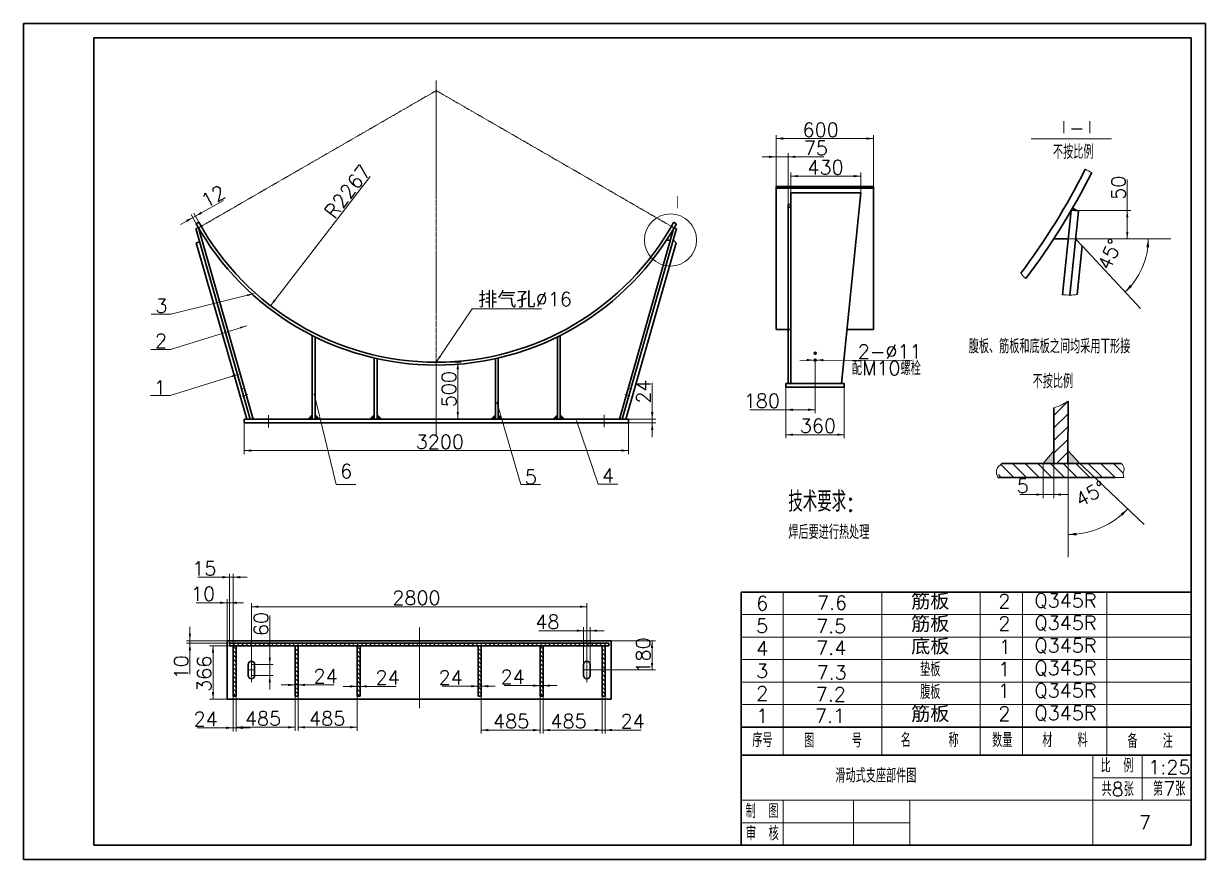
# Model space of a CAD drawing. Header units: millimetres. Extents: x -2 to 418, y -1 to 296.
import ezdxf

# ---------------------------------------------------------------- set-up
doc = ezdxf.new("R2010")
doc.units = ezdxf.units.MM
doc.header["$PDSIZE"] = -5
doc.linetypes.add('CENTER2', pattern=[1.125, 0.75, -0.125, 0.125, -0.125])
for name, color, linetype, lineweight in [('尺寸线', 3, 'Continuous', 15), ('文字层', 7, 'Continuous', 15), ('粗实线', 7, 'Continuous', 30), ('细实线', 7, 'Continuous', 15), ('细点划线', 1, 'CENTER2', 18)]:
    doc.layers.add(name, color=color, linetype=linetype, lineweight=lineweight)
doc.styles.get("Standard").update_dxf_attribs({"font": 'txt.shx', "bigfont": 'gbcbig.shx'})
doc.dimstyles.new('ISO-25$0', dxfattribs={"dimtxt": 5, "dimasz": 2.5, "dimexe": 1.25, "dimexo": 0, "dimtad": 1, "dimdec": 0, "dimdsep": 46, "dimtxsty": 'Standard', "dimcen": 2.5, "dimdle": 5, "dimadec": 0, "dimazin": 0, "dimtfac": 1, "dimtdec": 0, "dimtmove": 0, "dimatfit": 2, "dimfxl": 0, "dimtolj": 1, "dimarcsym": 0})
doc.dimstyles.new('ISO-25$2', dxfattribs={"dimtxt": 5, "dimasz": 3, "dimexe": 8, "dimexo": 0, "dimgap": 10, "dimtad": 1, "dimdec": 0, "dimtxsty": 'Standard', "dimcen": 2.5, "dimdle": 6, "dimclrd": 256, "dimclre": 256, "dimclrt": 256, "dimadec": 0, "dimazin": 0, "dimtfac": 1, "dimtdec": 0, "dimtmove": 0, "dimatfit": 3, "dimfxl": 0, "dimtolj": 1, "dimarcsym": 0})
doc.dimstyles.new('ISO-25$3', dxfattribs={"dimtxt": 5, "dimasz": 2.5, "dimexe": 1.25, "dimexo": 0, "dimtad": 1, "dimdec": 0, "dimdsep": 46, "dimtxsty": 'Standard', "dimcen": 2.5, "dimdle": 5, "dimadec": 0, "dimazin": 0, "dimtfac": 1, "dimtdec": 0, "dimtmove": 0, "dimatfit": 2, "dimfxl": 0, "dimtolj": 1, "dimarcsym": 0})
doc.dimstyles.new('ISO-25$4', dxfattribs={"dimtxt": 5, "dimasz": 2.5, "dimexe": 0.5, "dimexo": 0, "dimtad": 1, "dimdec": 0, "dimdsep": 46, "dimtxsty": 'Standard', "dimcen": 2.5, "dimdle": 5, "dimadec": 0, "dimazin": 0, "dimtfac": 1, "dimtdec": 0, "dimtmove": 0, "dimatfit": 2, "dimfxl": 0, "dimtolj": 1, "dimarcsym": 0})

# ---------------------------------------------------------------- blocks, each defined once
blk = doc.blocks.new('*X2')
at = {"layer": '尺寸线', "linetype": 'Continuous'}
for points in [[(397.39, 219.64), (396.72, 216.67), (397.71, 216.59)], [(389.18, 200.77), (390.89, 203.28), (391.63, 202.61)]]:
    blk.add_hatch(color=256, dxfattribs=at).paths.add_polyline_path(points, flags=0)
for p, q in [((369, 219.64), (405.39, 219.64)), ((373.95, 217.12), (394.63, 194.91))]:
    blk.add_line(p, q, dxfattribs=at)
for start, end in [(336.4814, 0), (312.9627, 336.4814)]:
    blk.add_arc((371.6, 219.64), 25.79, start, end, dxfattribs=at)
at = {"layer": '尺寸线', "insert": (383.71, 214.17), "char_height": 5, "width": 16.4286, "attachment_point": 5, "rotation": 65.7105}
blk.add_mtext('45%%D', dxfattribs=at)
blk = doc.blocks.new('*X3')
at = {"layer": '尺寸线', "linetype": 'Continuous'}
for points in [[(389.93, 229.75), (390.35, 227.25), (389.52, 227.25)], [(389.93, 219.64), (390.35, 222.14), (389.52, 222.14)]]:
    blk.add_hatch(color=0, dxfattribs=at).paths.add_polyline_path(points, flags=0)
at = {"layer": '尺寸线', "color": 0, "linetype": 'Continuous'}
for p, q in [((389.93, 240.69), (389.93, 219.64)), ((370.04, 229.75), (391.18, 229.75)), ((369, 219.64), (391.18, 219.64))]:
    blk.add_line(p, q, dxfattribs=at)
at = {"layer": '尺寸线', "color": 0, "insert": (386.81, 237.84), "char_height": 5, "width": 11.4286, "attachment_point": 5, "rotation": 90}
blk.add_mtext('50', dxfattribs=at)
blk = doc.blocks.new('*X4')
at = {"layer": '尺寸线', "linetype": 'Continuous'}
for points in [[(221.12, 155.6), (220.7, 158.1), (221.53, 158.1)], [(221.12, 154.22), (220.7, 151.72), (221.53, 151.72)]]:
    blk.add_hatch(color=0, dxfattribs=at).paths.add_polyline_path(points, flags=0)
at = {"layer": '尺寸线', "color": 0, "linetype": 'Continuous'}
for p, q in [((221.12, 149.22), (221.12, 168.43)), ((212.62, 155.6), (222.37, 155.6)), ((212.62, 154.22), (222.37, 154.22))]:
    blk.add_line(p, q, dxfattribs=at)
at = {"layer": '尺寸线', "color": 0, "insert": (217.99, 165.39), "char_height": 5, "width": 12.1429, "attachment_point": 5, "rotation": 90}
blk.add_mtext('24', dxfattribs=at)
blk = doc.blocks.new('*X5')
at = {"layer": '尺寸线', "linetype": 'Continuous'}
blk.add_hatch(color=0, dxfattribs=at).paths.add_polyline_path([(85.46, 195.87), (86.66, 198.11), (87.32, 197.6)], flags=0)
at = {"layer": '尺寸线', "color": 0, "linetype": 'Continuous'}
blk.add_line((85.46, 195.87), (120.83, 241.78), dxfattribs=at)
at = {"layer": '尺寸线', "color": 0, "linetype": 'Continuous', "insert": (112.85, 236.54), "char_height": 5, "width": 33.5714, "attachment_point": 5, "rotation": 52.3909}
blk.add_mtext('R2267', dxfattribs=at)
blk = doc.blocks.new('*X6')
at = {"layer": '细实线', "linetype": 'Continuous'}
blk.add_hatch(color=0, dxfattribs=at).paths.add_polyline_path([(144.36, 175.82), (145.49, 178.07), (146.01, 177.72)], flags=0)
at = {"layer": '细实线', "color": 0, "linetype": 'Continuous'}
for p, q in [((144.36, 175.82), (157.07, 194.8)), ((157.07, 194.8), (181.75, 194.8))]:
    blk.add_line(p, q, dxfattribs=at)
at = {"layer": '细实线', "color": 0}
blk.add_line((181.75, 194.8), (181.75, 194.8), dxfattribs=at)
blk = doc.blocks.new('*X7')
at = {"layer": '尺寸线', "linetype": 'Continuous'}
for points in [[(76.1, 144.42), (78.6, 144.83), (78.6, 144)], [(212.62, 144.42), (210.12, 144.83), (210.12, 144)]]:
    blk.add_hatch(color=0, dxfattribs=at).paths.add_polyline_path(points, flags=0)
at = {"layer": '尺寸线', "color": 0, "linetype": 'Continuous'}
for p, q in [((76.1, 154.22), (76.1, 143.17)), ((212.62, 154.22), (212.62, 143.17)), ((76.1, 144.42), (212.62, 144.42))]:
    blk.add_line(p, q, dxfattribs=at)
at = {"layer": '尺寸线', "color": 0, "insert": (145.63, 147.54), "char_height": 5, "width": 25.7143, "attachment_point": 5}
blk.add_mtext('3200', dxfattribs=at)
blk = doc.blocks.new('*X8')
at = {"layer": '尺寸线', "linetype": 'Continuous'}
for points in [[(57.83, 227.23), (55.85, 225.65), (55.44, 226.38)], [(58.74, 227.73), (61.13, 228.58), (60.72, 229.3)]]:
    blk.add_hatch(color=0, dxfattribs=at).paths.add_polyline_path(points, flags=0)
at = {"layer": '尺寸线', "color": 0, "linetype": 'Continuous'}
for p, q in [((68.76, 233.28), (53.46, 224.8)), ((59.04, 225.04), (57.22, 228.32)), ((59.95, 225.54), (58.13, 228.82))]:
    blk.add_line(p, q, dxfattribs=at)
at = {"layer": '尺寸线', "color": 0, "insert": (65.06, 234.8), "char_height": 5, "width": 10, "attachment_point": 5, "rotation": 29}
blk.add_mtext('12', dxfattribs=at)
blk = doc.blocks.new('*X9')
at = {"layer": '细实线', "linetype": 'Continuous'}
blk.add_hatch(color=0, dxfattribs=at).paths.add_polyline_path([(77.03, 188.78), (74.73, 187.73), (74.55, 188.33)], flags=0)
at = {"layer": '细实线', "color": 0, "linetype": 'Continuous'}
for p, q in [((77.03, 188.78), (49.91, 180.31)), ((49.91, 180.31), (42.91, 180.31))]:
    blk.add_line(p, q, dxfattribs=at)
at = {"layer": '细实线', "color": 0}
blk.add_line((42.91, 180.31), (42.91, 180.31), dxfattribs=at)
blk = doc.blocks.new('*X10')
at = {"layer": '细实线', "linetype": 'Continuous'}
blk.add_hatch(color=0, dxfattribs=at).paths.add_polyline_path([(79.61, 200.19), (77.26, 199.28), (77.11, 199.89)], flags=0)
at = {"layer": '细实线', "color": 0, "linetype": 'Continuous'}
for p, q in [((79.61, 200.19), (50.03, 192.85)), ((50.03, 192.85), (43.03, 192.85))]:
    blk.add_line(p, q, dxfattribs=at)
at = {"layer": '细实线', "color": 0}
blk.add_line((43.03, 192.85), (43.03, 192.85), dxfattribs=at)
blk = doc.blocks.new('*X11')
at = {"layer": '细实线', "linetype": 'Continuous'}
blk.add_hatch(color=0, dxfattribs=at).paths.add_polyline_path([(74.16, 171.56), (71.87, 170.51), (71.68, 171.11)], flags=0)
at = {"layer": '细实线', "color": 0, "linetype": 'Continuous'}
for p, q in [((74.16, 171.56), (49.78, 163.93)), ((49.78, 163.93), (42.78, 163.93))]:
    blk.add_line(p, q, dxfattribs=at)
at = {"layer": '细实线', "color": 0}
blk.add_line((42.78, 163.93), (42.78, 163.93), dxfattribs=at)
blk = doc.blocks.new('*X12')
at = {"layer": '尺寸线', "linetype": 'Continuous'}
for points in [[(151.99, 175.82), (152.41, 173.32), (151.58, 173.32)], [(151.99, 155.6), (152.41, 158.1), (151.58, 158.1)]]:
    blk.add_hatch(color=0, dxfattribs=at).paths.add_polyline_path(points, flags=0)
at = {"layer": '尺寸线', "color": 0, "linetype": 'Continuous'}
for p, q in [((144.36, 175.82), (153.24, 175.82)), ((151.99, 175.82), (151.99, 155.6)), ((144.36, 155.6), (153.24, 155.6))]:
    blk.add_line(p, q, dxfattribs=at)
at = {"layer": '尺寸线', "color": 0, "insert": (148.87, 166.24), "char_height": 5, "width": 18.5714, "attachment_point": 5, "rotation": 90}
blk.add_mtext('500', dxfattribs=at)
blk = doc.blocks.new('*X13')
at = {"layer": '细实线'}
for p, q in [((4603.29, 165.45), (4611.06, 133.24)), ((4611.06, 133.24), (4618.06, 133.24))]:
    blk.add_line(p, q, dxfattribs=at)
blk = doc.blocks.new('*X14')
at = {"layer": '细实线'}
for p, q in [((4668.21, 162.45), (4676.75, 133.24)), ((4676.75, 133.24), (4683.75, 133.24))]:
    blk.add_line(p, q, dxfattribs=at)
blk = doc.blocks.new('*X15')
at = {"layer": '细实线'}
for p, q in [((4696.45, 155.99), (4704.18, 133.29)), ((4704.18, 133.29), (4711.18, 133.29))]:
    blk.add_line(p, q, dxfattribs=at)
blk = doc.blocks.new('*X16')
at = {"layer": '尺寸线', "linetype": 'Continuous'}
for points in [[(360.09, 128.79), (357.59, 128.37), (357.59, 129.2)], [(363.9, 128.79), (366.4, 128.37), (366.4, 129.2)]]:
    blk.add_hatch(color=0, dxfattribs=at).paths.add_polyline_path(points, flags=0)
at = {"layer": '尺寸线', "color": 0, "linetype": 'Continuous'}
for p, q in [((360.09, 139.7), (360.09, 127.54)), ((363.9, 139.7), (363.9, 127.54)), ((368.9, 128.79), (351.72, 128.79))]:
    blk.add_line(p, q, dxfattribs=at)
at = {"layer": '尺寸线', "color": 0, "insert": (352.8, 131.91), "char_height": 5, "width": 10, "attachment_point": 5}
blk.add_mtext('5', dxfattribs=at)
blk = doc.blocks.new('*X17')
at = {"layer": '尺寸线', "linetype": 'Continuous'}
for points in [[(390.09, 123.67), (387.58, 121.97), (388.25, 121.23)], [(368.91, 114.56), (371.88, 115.21), (371.96, 114.22)]]:
    blk.add_hatch(color=256, dxfattribs=at).paths.add_polyline_path(points, flags=0)
for p, q in [((368.91, 138.85), (368.91, 106.56)), ((374.35, 138.58), (395.9, 118.17))]:
    blk.add_line(p, q, dxfattribs=at)
for start, end in [(293.2862, 316.5724), (270, 293.2862)]:
    blk.add_arc((368.91, 143.72), 29.16, start, end, dxfattribs=at)
at = {"layer": '尺寸线', "insert": (376.92, 129.11), "char_height": 5, "width": 16.4286, "attachment_point": 5, "rotation": 28.7245}
blk.add_mtext('45%%D', dxfattribs=at)
blk = doc.blocks.new('*X18')
at = {"layer": '尺寸线', "linetype": 'Continuous'}
for points in [[(85.19, 68.35), (85.61, 70.85), (84.77, 70.85)], [(85.19, 64.51), (85.61, 62.01), (84.77, 62.01)]]:
    blk.add_hatch(color=0, dxfattribs=at).paths.add_polyline_path(points, flags=0)
at = {"layer": '尺寸线', "color": 0, "linetype": 'Continuous'}
for p, q in [((85.19, 85.82), (85.19, 59.51)), ((78.65, 68.35), (86.44, 68.35)), ((78.65, 64.51), (86.44, 64.51))]:
    blk.add_line(p, q, dxfattribs=at)
at = {"layer": '尺寸线', "color": 0, "insert": (82.07, 82.78), "char_height": 5, "width": 12.1429, "attachment_point": 5, "rotation": 90}
blk.add_mtext('60', dxfattribs=at)
blk = doc.blocks.new('*X19')
at = {"layer": '尺寸线', "linetype": 'Continuous'}
for points in [[(196.73, 80.4), (194.23, 80.82), (194.23, 79.98)], [(199.03, 80.4), (201.53, 80.82), (201.53, 79.98)]]:
    blk.add_hatch(color=0, dxfattribs=at).paths.add_polyline_path(points, flags=0)
at = {"layer": '尺寸线', "color": 0, "linetype": 'Continuous'}
for p, q in [((180.82, 80.4), (204.03, 80.4)), ((196.73, 66.43), (196.73, 81.65)), ((199.03, 66.43), (199.03, 81.65))]:
    blk.add_line(p, q, dxfattribs=at)
at = {"layer": '尺寸线', "color": 0, "insert": (183.85, 83.53), "char_height": 5, "width": 12.1429, "attachment_point": 5}
blk.add_mtext('48', dxfattribs=at)
blk = doc.blocks.new('*X20')
at = {"layer": '尺寸线', "linetype": 'Continuous'}
for points in [[(182.33, 45.08), (184.83, 45.5), (184.83, 44.66)], [(203.32, 45.08), (200.82, 45.5), (200.82, 44.66)]]:
    blk.add_hatch(color=0, dxfattribs=at).paths.add_polyline_path(points, flags=0)
at = {"layer": '尺寸线', "color": 0, "linetype": 'Continuous'}
for p, q in [((182.33, 57.1), (182.33, 43.83)), ((203.32, 57.44), (203.32, 43.83)), ((182.33, 45.08), (203.32, 45.08))]:
    blk.add_line(p, q, dxfattribs=at)
at = {"layer": '尺寸线', "color": 0, "insert": (191.37, 48.2), "char_height": 5, "width": 18.5714, "attachment_point": 5}
blk.add_mtext('485', dxfattribs=at)
blk = doc.blocks.new('*X21')
at = {"layer": '尺寸线', "linetype": 'Continuous'}
for points in [[(65.01, 75.07), (65.42, 72.57), (64.59, 72.57)], [(65.01, 56.06), (65.42, 58.56), (64.59, 58.56)]]:
    blk.add_hatch(color=0, dxfattribs=at).paths.add_polyline_path(points, flags=0)
at = {"layer": '尺寸线', "color": 0, "linetype": 'Continuous'}
for p, q in [((70.87, 75.07), (63.76, 75.07)), ((65.01, 75.07), (65.01, 56.06)), ((70.01, 56.06), (63.76, 56.06))]:
    blk.add_line(p, q, dxfattribs=at)
at = {"layer": '尺寸线', "color": 0, "insert": (61.88, 65.1), "char_height": 5, "width": 18.5714, "attachment_point": 5, "rotation": 90}
blk.add_mtext('366', dxfattribs=at)
blk = doc.blocks.new('*X22')
at = {"layer": '尺寸线', "linetype": 'Continuous'}
for points in [[(160.3, 45.08), (162.8, 45.5), (162.8, 44.66)], [(181.29, 45.08), (178.79, 45.5), (178.79, 44.66)]]:
    blk.add_hatch(color=0, dxfattribs=at).paths.add_polyline_path(points, flags=0)
at = {"layer": '尺寸线', "color": 0, "linetype": 'Continuous'}
for p, q in [((160.3, 61.06), (160.3, 43.83)), ((181.29, 59.77), (181.29, 43.83)), ((160.3, 45.08), (181.29, 45.08))]:
    blk.add_line(p, q, dxfattribs=at)
at = {"layer": '尺寸线', "color": 0, "insert": (170.99, 48.2), "char_height": 5, "width": 18.5714, "attachment_point": 5}
blk.add_mtext('485', dxfattribs=at)
blk = doc.blocks.new('*X23')
at = {"layer": '尺寸线', "linetype": 'Continuous'}
for points in [[(72.17, 45.88), (69.67, 46.3), (69.67, 45.46)], [(73.2, 45.88), (75.7, 46.3), (75.7, 45.46)]]:
    blk.add_hatch(color=0, dxfattribs=at).paths.add_polyline_path(points, flags=0)
at = {"layer": '尺寸线', "color": 0, "linetype": 'Continuous'}
for p, q in [((72.17, 57.1), (72.17, 44.63)), ((73.2, 57.1), (73.2, 44.63)), ((59.34, 45.88), (78.2, 45.88))]:
    blk.add_line(p, q, dxfattribs=at)
at = {"layer": '尺寸线', "color": 0, "insert": (62.38, 49.01), "char_height": 5, "width": 12.1429, "attachment_point": 5}
blk.add_mtext('24', dxfattribs=at)
blk = doc.blocks.new('*X24')
at = {"layer": '尺寸线', "linetype": 'Continuous'}
for points in [[(73.2, 46.07), (75.7, 46.49), (75.7, 45.66)], [(94.2, 46.07), (91.7, 46.49), (91.7, 45.66)]]:
    blk.add_hatch(color=0, dxfattribs=at).paths.add_polyline_path(points, flags=0)
at = {"layer": '尺寸线', "color": 0, "linetype": 'Continuous'}
for p, q in [((73.2, 57.1), (73.2, 44.82)), ((94.2, 57.1), (94.2, 44.82)), ((73.2, 46.07), (94.2, 46.07))]:
    blk.add_line(p, q, dxfattribs=at)
at = {"layer": '尺寸线', "color": 0, "insert": (82.78, 49.2), "char_height": 5, "width": 18.5714, "attachment_point": 5}
blk.add_mtext('485', dxfattribs=at)
blk = doc.blocks.new('*X25')
at = {"layer": '尺寸线', "linetype": 'Continuous'}
for points in [[(94.2, 61.11), (91.7, 61.53), (91.7, 60.7)], [(95.24, 61.11), (97.74, 61.53), (97.74, 60.7)]]:
    blk.add_hatch(color=0, dxfattribs=at).paths.add_polyline_path(points, flags=0)
at = {"layer": '尺寸线', "color": 0, "linetype": 'Continuous'}
for p, q in [((89.2, 61.11), (108.06, 61.11)), ((94.2, 57.1), (94.2, 62.36)), ((95.24, 57.1), (95.24, 62.36))]:
    blk.add_line(p, q, dxfattribs=at)
at = {"layer": '尺寸线', "color": 0, "insert": (105.03, 64.24), "char_height": 5, "width": 12.1429, "attachment_point": 5}
blk.add_mtext('24', dxfattribs=at)
blk = doc.blocks.new('*X26')
at = {"layer": '尺寸线', "linetype": 'Continuous'}
for points in [[(95.24, 46.07), (97.74, 46.49), (97.74, 45.66)], [(116.23, 46.07), (113.73, 46.49), (113.73, 45.66)]]:
    blk.add_hatch(color=0, dxfattribs=at).paths.add_polyline_path(points, flags=0)
at = {"layer": '尺寸线', "color": 0, "linetype": 'Continuous'}
for p, q in [((95.24, 57.28), (95.24, 44.82)), ((116.23, 57.1), (116.23, 44.82)), ((95.24, 46.07), (116.23, 46.07))]:
    blk.add_line(p, q, dxfattribs=at)
at = {"layer": '尺寸线', "color": 0, "insert": (105.6, 49.2), "char_height": 5, "width": 18.5714, "attachment_point": 5}
blk.add_mtext('485', dxfattribs=at)
blk = doc.blocks.new('*X27')
at = {"layer": '尺寸线', "linetype": 'Continuous'}
for points in [[(159.26, 60.68), (156.76, 61.09), (156.76, 60.26)], [(160.3, 60.68), (162.8, 61.09), (162.8, 60.26)]]:
    blk.add_hatch(color=0, dxfattribs=at).paths.add_polyline_path(points, flags=0)
at = {"layer": '尺寸线', "color": 0, "linetype": 'Continuous'}
for p, q in [((146.43, 60.68), (165.3, 60.68)), ((159.26, 57.1), (159.26, 61.93)), ((160.3, 57.1), (160.3, 61.93))]:
    blk.add_line(p, q, dxfattribs=at)
at = {"layer": '尺寸线', "color": 0, "insert": (149.47, 63.8), "char_height": 5, "width": 12.1429, "attachment_point": 5}
blk.add_mtext('24', dxfattribs=at)
blk = doc.blocks.new('*X28')
at = {"layer": '尺寸线', "linetype": 'Continuous'}
for points in [[(181.29, 60.87), (178.79, 61.29), (178.79, 60.46)], [(182.33, 60.87), (184.83, 61.29), (184.83, 60.46)]]:
    blk.add_hatch(color=0, dxfattribs=at).paths.add_polyline_path(points, flags=0)
at = {"layer": '尺寸线', "color": 0, "linetype": 'Continuous'}
for p, q in [((168.46, 60.87), (187.33, 60.87)), ((181.29, 57.1), (181.29, 62.12)), ((182.33, 57.1), (182.33, 62.12))]:
    blk.add_line(p, q, dxfattribs=at)
at = {"layer": '尺寸线', "color": 0, "insert": (171.5, 64), "char_height": 5, "width": 12.1429, "attachment_point": 5}
blk.add_mtext('24', dxfattribs=at)
blk = doc.blocks.new('*X29')
at = {"layer": '尺寸线', "linetype": 'Continuous'}
for points in [[(203.32, 45.08), (200.82, 45.5), (200.82, 44.66)], [(204.36, 45.08), (206.86, 45.5), (206.86, 44.66)]]:
    blk.add_hatch(color=0, dxfattribs=at).paths.add_polyline_path(points, flags=0)
at = {"layer": '尺寸线', "color": 0, "linetype": 'Continuous'}
for p, q in [((203.32, 57.1), (203.32, 43.83)), ((204.36, 57.1), (204.36, 43.83)), ((198.32, 45.08), (217.19, 45.08))]:
    blk.add_line(p, q, dxfattribs=at)
at = {"layer": '尺寸线', "color": 0, "insert": (214.15, 48.2), "char_height": 5, "width": 12.1429, "attachment_point": 5}
blk.add_mtext('24', dxfattribs=at)
blk = doc.blocks.new('*X30')
at = {"layer": '尺寸线', "linetype": 'Continuous'}
for points in [[(221.04, 76.8), (221.46, 74.3), (220.62, 74.3)], [(221.04, 66.43), (221.46, 68.93), (220.62, 68.93)]]:
    blk.add_hatch(color=0, dxfattribs=at).paths.add_polyline_path(points, flags=0)
at = {"layer": '尺寸线', "color": 0, "linetype": 'Continuous'}
for p, q in [((206.52, 76.8), (222.29, 76.8)), ((221.04, 76.8), (221.04, 66.43)), ((197.88, 66.43), (222.29, 66.43))]:
    blk.add_line(p, q, dxfattribs=at)
at = {"layer": '尺寸线', "color": 0, "insert": (217.91, 71.62), "char_height": 5, "width": 17.1429, "attachment_point": 5, "rotation": 90}
blk.add_mtext('180', dxfattribs=at)
blk = doc.blocks.new('*X31')
at = {"layer": '尺寸线', "linetype": 'Continuous'}
for points in [[(116.23, 60.61), (113.73, 61.03), (113.73, 60.2)], [(117.27, 60.61), (119.77, 61.03), (119.77, 60.2)]]:
    blk.add_hatch(color=0, dxfattribs=at).paths.add_polyline_path(points, flags=0)
at = {"layer": '尺寸线', "color": 0, "linetype": 'Continuous'}
for p, q in [((111.23, 60.61), (130.1, 60.61)), ((116.23, 57.1), (116.23, 61.86)), ((117.27, 57.1), (117.27, 61.86))]:
    blk.add_line(p, q, dxfattribs=at)
at = {"layer": '尺寸线', "color": 0, "insert": (127.06, 63.74), "char_height": 5, "width": 12.1429, "attachment_point": 5}
blk.add_mtext('24', dxfattribs=at)
blk = doc.blocks.new('*X32')
at = {"layer": '尺寸线', "linetype": 'Continuous'}
for points in [[(78.65, 88.92), (81.15, 89.34), (81.15, 88.51)], [(197.88, 88.92), (195.38, 89.34), (195.38, 88.51)]]:
    blk.add_hatch(color=0, dxfattribs=at).paths.add_polyline_path(points, flags=0)
at = {"layer": '尺寸线', "color": 0, "linetype": 'Continuous'}
for p, q in [((78.65, 68.35), (78.65, 90.17)), ((78.65, 88.92), (197.88, 88.92)), ((197.88, 68.35), (197.88, 90.17))]:
    blk.add_line(p, q, dxfattribs=at)
at = {"layer": '尺寸线', "color": 0, "insert": (137.3, 92.05), "char_height": 5, "width": 26.4286, "attachment_point": 5}
blk.add_mtext('2800', dxfattribs=at)
blk = doc.blocks.new('*X33')
at = {"layer": '尺寸线', "linetype": 'Continuous'}
for points in [[(56.79, 76.8), (57.2, 79.3), (56.37, 79.3)], [(56.79, 75.94), (57.2, 73.44), (56.37, 73.44)]]:
    blk.add_hatch(color=0, dxfattribs=at).paths.add_polyline_path(points, flags=0)
at = {"layer": '尺寸线', "color": 0, "linetype": 'Continuous'}
for p, q in [((56.79, 81.8), (56.79, 64.89)), ((70.87, 76.8), (55.54, 76.8)), ((70.87, 75.94), (55.54, 75.94))]:
    blk.add_line(p, q, dxfattribs=at)
at = {"layer": '尺寸线', "color": 0, "insert": (53.66, 67.39), "char_height": 5, "width": 10, "attachment_point": 5, "rotation": 90}
blk.add_mtext('10', dxfattribs=at)
blk = doc.blocks.new('*X34')
at = {"layer": '尺寸线', "linetype": 'Continuous'}
for points in [[(70.01, 90.33), (67.51, 89.91), (67.51, 90.75)], [(70.87, 90.33), (73.37, 89.91), (73.37, 90.75)]]:
    blk.add_hatch(color=0, dxfattribs=at).paths.add_polyline_path(points, flags=0)
at = {"layer": '尺寸线', "color": 0, "linetype": 'Continuous'}
for p, q in [((75.87, 90.33), (58.97, 90.33)), ((70.01, 76.8), (70.01, 91.58)), ((70.87, 76.8), (70.87, 91.58))]:
    blk.add_line(p, q, dxfattribs=at)
at = {"layer": '尺寸线', "color": 0, "insert": (61.47, 93.45), "char_height": 5, "width": 10, "attachment_point": 5}
blk.add_mtext('10', dxfattribs=at)
blk = doc.blocks.new('*X35')
at = {"layer": '尺寸线', "linetype": 'Continuous'}
for points in [[(70.87, 99.4), (68.37, 98.98), (68.37, 99.82)], [(72.17, 99.4), (74.67, 98.98), (74.67, 99.82)]]:
    blk.add_hatch(color=0, dxfattribs=at).paths.add_polyline_path(points, flags=0)
at = {"layer": '尺寸线', "color": 0, "linetype": 'Continuous'}
for p, q in [((77.17, 99.4), (59.59, 99.4)), ((70.87, 76.8), (70.87, 100.65)), ((72.17, 76.8), (72.17, 100.65))]:
    blk.add_line(p, q, dxfattribs=at)
at = {"layer": '尺寸线', "color": 0, "insert": (61.91, 102.52), "char_height": 5, "width": 10, "attachment_point": 5}
blk.add_mtext('15', dxfattribs=at)
blk = doc.blocks.new('*X36')
at = {"layer": '尺寸线', "linetype": 'Continuous'}
for points in [[(268.62, 158.91), (271.12, 159.33), (271.12, 158.5)], [(278.99, 158.91), (276.49, 159.33), (276.49, 158.5)]]:
    blk.add_hatch(color=0, dxfattribs=at).paths.add_polyline_path(points, flags=0)
at = {"layer": '尺寸线', "color": 0, "linetype": 'Continuous'}
for p, q in [((278.99, 176.57), (278.99, 157.66)), ((268.62, 166.9), (268.62, 157.66)), ((255.79, 158.91), (278.99, 158.91))]:
    blk.add_line(p, q, dxfattribs=at)
at = {"layer": '尺寸线', "color": 0, "insert": (260.08, 162.04), "char_height": 5, "width": 17.1429, "attachment_point": 5}
blk.add_mtext('180', dxfattribs=at)
blk = doc.blocks.new('*X37')
at = {"layer": '尺寸线', "linetype": 'Continuous'}
for points in [[(270.35, 241.94), (272.85, 242.36), (272.85, 241.52)], [(295.23, 241.94), (292.73, 242.36), (292.73, 241.52)]]:
    blk.add_hatch(color=0, dxfattribs=at).paths.add_polyline_path(points, flags=0)
at = {"layer": '尺寸线', "color": 0, "linetype": 'Continuous'}
for p, q in [((270.35, 235.96), (270.35, 243.19)), ((270.35, 241.94), (295.23, 241.94)), ((295.23, 235.96), (295.23, 243.19))]:
    blk.add_line(p, q, dxfattribs=at)
at = {"layer": '尺寸线', "color": 0, "insert": (282.71, 245.06), "char_height": 5, "width": 18.5714, "attachment_point": 5}
blk.add_mtext('430', dxfattribs=at)
blk = doc.blocks.new('*X38')
at = {"layer": '尺寸线', "linetype": 'Continuous'}
for points in [[(265.16, 255.3), (267.66, 255.71), (267.66, 254.88)], [(299.72, 255.3), (297.22, 255.71), (297.22, 254.88)]]:
    blk.add_hatch(color=0, dxfattribs=at).paths.add_polyline_path(points, flags=0)
at = {"layer": '尺寸线', "color": 0, "linetype": 'Continuous'}
for p, q in [((265.16, 237.71), (265.16, 256.55)), ((299.72, 237.71), (299.72, 256.55)), ((265.16, 255.3), (299.72, 255.3))]:
    blk.add_line(p, q, dxfattribs=at)
at = {"layer": '尺寸线', "color": 0, "insert": (280.97, 258.42), "char_height": 5, "width": 19.2857, "attachment_point": 5}
blk.add_mtext('600', dxfattribs=at)
blk = doc.blocks.new('*X39')
at = {"layer": '尺寸线', "linetype": 'Continuous'}
for points in [[(265.16, 248.81), (262.66, 249.22), (262.66, 248.39)], [(269.48, 248.81), (271.98, 249.22), (271.98, 248.39)]]:
    blk.add_hatch(color=0, dxfattribs=at).paths.add_polyline_path(points, flags=0)
at = {"layer": '尺寸线', "color": 0, "linetype": 'Continuous'}
for p, q in [((260.16, 248.81), (282.13, 248.81)), ((265.16, 237.71), (265.16, 250.06)), ((269.48, 231.91), (269.48, 250.06))]:
    blk.add_line(p, q, dxfattribs=at)
at = {"layer": '尺寸线', "color": 0, "insert": (279.27, 251.93), "char_height": 5, "width": 11.4286, "attachment_point": 5}
blk.add_mtext('75', dxfattribs=at)
blk = doc.blocks.new('*X40')
at = {"layer": '尺寸线', "linetype": 'Continuous'}
for points in [[(268.62, 150.06), (271.12, 150.48), (271.12, 149.64)], [(289.35, 150.06), (286.85, 150.48), (286.85, 149.64)]]:
    blk.add_hatch(color=0, dxfattribs=at).paths.add_polyline_path(points, flags=0)
at = {"layer": '尺寸线', "color": 0, "linetype": 'Continuous'}
for p, q in [((268.62, 166.9), (268.62, 148.81)), ((289.35, 166.9), (289.35, 148.81)), ((268.62, 150.06), (289.35, 150.06))]:
    blk.add_line(p, q, dxfattribs=at)
at = {"layer": '尺寸线', "color": 0, "insert": (280, 153.18), "char_height": 5, "width": 18.5714, "attachment_point": 5}
blk.add_mtext('360', dxfattribs=at)
blk = doc.blocks.new('*X41')
at = {"layer": '尺寸线', "linetype": 'Continuous'}
for points in [[(278.51, 176.57), (276.01, 176.16), (276.01, 176.99)], [(279.46, 176.57), (281.96, 176.14), (281.96, 176.98)]]:
    blk.add_hatch(color=0, dxfattribs=at).paths.add_polyline_path(points, flags=0)
at = {"layer": '尺寸线', "color": 0, "linetype": 'Continuous'}
blk.add_line((313.37, 176.47), (273.51, 176.58), dxfattribs=at)
at = {"layer": '尺寸线', "color": 0, "insert": (305.52, 179.62), "char_height": 5, "width": 31.4286, "attachment_point": 5, "rotation": 359.8379}
blk.add_mtext('2-%%C11', dxfattribs=at)

msp = doc.modelspace()

# ---------------------------------------------------------------- hatches: boundary and pattern name
at = {"layer": '粗实线'}
h = msp.add_hatch(color=256, dxfattribs=at)
edge = h.paths.add_edge_path(flags=0)
edge.add_arc((159.25, 352.37), 243.86, 329.814, 330.0625, ccw=False)
edge.add_line((370.04, 229.75), (372.61, 229.49))
edge.add_line((372.61, 229.49), (370.57, 230.67))
at = {"layer": '细实线'}
for points in [[(98.77, 155.6), (100.3, 155.6), (100.3, 157.13)], [(101.33, 157.13), (101.33, 155.6), (102.86, 155.6)], [(120.8, 155.6), (122.33, 155.6), (122.33, 157.13)], [(123.36, 157.13), (123.36, 155.6), (124.89, 155.6)], [(163.83, 155.6), (165.35, 155.6), (165.35, 157.13)], [(166.39, 157.13), (166.39, 155.6), (167.92, 155.6)], [(185.86, 155.6), (187.39, 155.6), (187.39, 157.13)], [(188.42, 157.13), (188.42, 155.6), (189.95, 155.6)]]:
    msp.add_hatch(color=256, dxfattribs=at).paths.add_polyline_path(points, flags=0)
h = msp.add_hatch(color=256, dxfattribs=at)
h.paths.add_polyline_path([(363.9, 144.33), (359.98, 139.83), (363.9, 139.83)], flags=0)
h.paths.add_polyline_path([(368.9, 144.32), (368.9, 139.83), (373.04, 139.83)], flags=0)
h = msp.add_hatch(dxfattribs=at)
h.set_pattern_fill('ANSI31', color=256, scale=0.3375, style=0)
h.paths.add_polyline_path([(72.17, 75.94), (70.87, 75.94), (70.87, 75.07), (72.17, 75.07)], flags=0)
h = msp.add_hatch(dxfattribs=at)
h.set_pattern_fill('ANSI31', color=256, scale=0.3375, style=0)
h.paths.add_polyline_path([(85.32, 75.94), (72.17, 75.94), (72.17, 75.07), (85.32, 75.07)], flags=0)
h = msp.add_hatch(dxfattribs=at)
h.set_pattern_fill('ANSI31', color=256, scale=0.3375, style=0)
h.paths.add_polyline_path([(106.22, 75.94), (85.32, 75.94), (85.32, 75.07), (106.22, 75.07)], flags=0)
h = msp.add_hatch(dxfattribs=at)
h.set_pattern_fill('ANSI31', color=256, scale=0.3375, style=0)
h.paths.add_polyline_path([(125.09, 75.94), (106.22, 75.94), (106.22, 75.07), (125.09, 75.07)], flags=0)
h = msp.add_hatch(dxfattribs=at)
h.set_pattern_fill('ANSI31', color=256, scale=0.3375, style=0)
h.paths.add_polyline_path([(138.38, 75.94), (125.09, 75.94), (125.09, 75.07), (138.38, 75.07)], flags=0)
h = msp.add_hatch(dxfattribs=at)
h.set_pattern_fill('ANSI31', color=256, scale=0.3375, style=0)
h.paths.add_polyline_path([(158.01, 75.94), (138.38, 75.94), (138.38, 75.07), (158.01, 75.07)], flags=0)
h = msp.add_hatch(dxfattribs=at)
h.set_pattern_fill('ANSI31', color=256, scale=0.3375, style=0)
h.paths.add_polyline_path([(176.73, 75.94), (158.01, 75.94), (158.01, 75.07), (176.73, 75.07)], flags=0)
h = msp.add_hatch(dxfattribs=at)
h.set_pattern_fill('ANSI31', color=256, scale=0.3375, style=0)
h.paths.add_polyline_path([(195.25, 75.94), (176.73, 75.94), (176.73, 75.07), (195.25, 75.07)], flags=0)
h = msp.add_hatch(dxfattribs=at)
h.set_pattern_fill('ANSI31', color=256, scale=0.3375, style=0)
h.paths.add_polyline_path([(205.66, 75.94), (195.25, 75.94), (195.25, 75.07), (205.66, 75.07)], flags=0)
h = msp.add_hatch(dxfattribs=at)
h.set_pattern_fill('ANSI31', color=256, scale=0.3375, angle=270, style=0)
h.paths.add_polyline_path([(73.2, 75.07), (72.17, 75.07), (72.17, 57.1), (73.2, 57.1)], flags=0)
h = msp.add_hatch(dxfattribs=at)
h.set_pattern_fill('ANSI31', color=256, scale=0.3375, angle=270, style=0)
h.paths.add_polyline_path([(95.24, 75.07), (94.2, 75.07), (94.2, 57.1), (95.24, 57.1)], flags=0)
h = msp.add_hatch(dxfattribs=at)
h.set_pattern_fill('ANSI31', color=256, scale=0.3375, angle=270, style=0)
h.paths.add_polyline_path([(117.27, 75.07), (116.23, 75.07), (116.23, 57.1), (117.27, 57.1)], flags=0)
h = msp.add_hatch(dxfattribs=at)
h.set_pattern_fill('ANSI31', color=256, scale=0.3375, angle=270, style=0)
h.paths.add_polyline_path([(160.3, 75.07), (159.26, 75.07), (159.26, 57.1), (160.3, 57.1)], flags=0)
h = msp.add_hatch(dxfattribs=at)
h.set_pattern_fill('ANSI31', color=256, scale=0.3375, angle=270, style=0)
h.paths.add_polyline_path([(182.33, 75.07), (181.29, 75.07), (181.29, 57.1), (182.33, 57.1)], flags=0)
h = msp.add_hatch(dxfattribs=at)
h.set_pattern_fill('ANSI31', color=256, scale=0.3375, angle=270, style=0)
h.paths.add_polyline_path([(204.36, 75.07), (203.32, 75.07), (203.32, 57.1), (204.36, 57.1)], flags=0)

# ---------------------------------------------------------------- linework, layer by layer
at = {"layer": '粗实线'}
for p, q in [((-2.3, 296.13), (-2.3, -0.87)), ((417.7, 296.13), (-2.3, 296.13)), ((417.7, 296.13), (417.7, -0.87)), ((22.7, 291.13), (22.7, 4.13)), ((412.7, 291.13), (22.7, 291.13)), ((412.7, 291.13), (412.7, 4.13)), ((265.16, 238.22), (265.16, 187.46)), ((265.16, 238.22), (299.72, 238.22)), ((265.16, 237.71), (299.72, 237.71)), ((270.35, 235.96), (295.23, 235.96)), ((270.35, 235.96), (270.35, 168.28)), ((295.23, 235.96), (288.32, 168.28)), ((299.72, 238.22), (299.72, 187.46)), ((269.48, 231.91), (269.48, 168.28)), ((269.48, 231.91), (270.35, 231.91)), ((269.48, 230.9), (270.35, 230.9)), ((370.04, 229.75), (366.96, 199.76)), ((372.61, 229.49), (369.55, 199.64)), ((58.92, 223.28), (59.88, 223.56)), ((58.92, 223.28), (78.26, 155.6)), ((59.04, 225.04), (59.95, 225.54)), ((79.3, 155.6), (59.88, 223.56)), ((228.84, 223.56), (209.42, 155.6)), ((229.79, 223.28), (210.46, 155.6)), ((228.77, 225.54), (229.67, 225.04)), ((228.84, 223.56), (229.79, 223.28)), ((59.07, 218.23), (60.27, 218.57)), ((227.6, 219.24), (226.19, 219.24)), ((228.64, 219.24), (229.65, 218.23)), ((369, 219.64), (363.82, 219.64)), ((371.6, 219.64), (373.95, 217.12)), ((59.07, 218.23), (76.97, 155.6)), ((229.65, 218.23), (211.75, 155.6)), ((373.95, 217.12), (372.17, 199.83)), ((100.3, 155.6), (100.3, 185.3)), ((188.42, 155.6), (188.42, 185.3)), ((270.35, 187.46), (265.16, 187.46)), ((299.72, 187.46), (290.28, 187.46)), ((101.33, 155.6), (101.33, 184.78)), ((187.39, 155.6), (187.39, 184.78)), ((122.33, 155.6), (122.33, 177.3)), ((123.36, 155.6), (123.36, 177.07)), ((165.35, 155.6), (165.35, 177.07)), ((166.39, 155.6), (166.39, 177.3)), ((268.62, 168.28), (289.35, 168.28)), ((268.62, 168.28), (268.62, 166.9)), ((289.35, 168.28), (289.35, 166.9)), ((268.62, 166.9), (289.35, 166.9)), ((363.9, 139.83), (363.9, 159.62)), ((368.9, 161.92), (368.87, 139.87)), ((76.1, 155.6), (212.62, 155.6)), ((76.1, 154.22), (76.1, 155.6)), ((212.62, 155.6), (212.62, 154.22)), ((76.1, 154.22), (212.62, 154.22)), ((368.9, 139.83), (345.34, 139.83)), ((368.91, 139.87), (387.81, 139.84)), ((385.59, 134.83), (343.9, 134.83)), ((343.9, 134.83), (368.9, 134.83)), ((70.01, 76.8), (70.01, 56.06)), ((206.52, 76.8), (70.01, 76.8)), ((205.66, 75.94), (70.87, 75.94)), ((205.66, 75.07), (205.66, 75.94)), ((206.52, 56.06), (206.52, 76.8)), ((205.66, 75.07), (70.87, 75.07)), ((72.17, 75.07), (72.17, 57.1)), ((73.2, 75.07), (73.2, 57.1)), ((94.2, 75.07), (94.2, 57.1)), ((95.24, 75.07), (95.24, 57.1)), ((116.23, 75.07), (116.23, 57.1)), ((117.27, 75.07), (117.27, 57.1)), ((159.26, 57.1), (159.26, 75.07)), ((160.3, 57.1), (160.3, 75.07)), ((181.29, 57.1), (181.29, 75.07)), ((182.33, 57.1), (182.33, 75.07)), ((203.32, 57.1), (203.32, 75.07)), ((204.36, 57.1), (204.36, 75.07)), ((77.5, 68.35), (77.5, 64.51)), ((79.8, 68.35), (79.8, 64.51)), ((196.73, 68.35), (196.73, 64.51)), ((199.03, 68.35), (199.03, 64.51)), ((206.52, 56.06), (70.01, 56.06)), ((72.17, 57.1), (73.2, 57.1)), ((95.24, 57.1), (94.2, 57.1)), ((117.27, 57.1), (116.23, 57.1)), ((160.3, 57.1), (159.26, 57.1)), ((182.33, 57.1), (181.29, 57.1)), ((204.36, 57.1), (203.32, 57.1)), ((22.7, 4.13), (412.7, 4.13)), ((-2.3, -0.87), (417.7, -0.87))]:
    msp.add_line(p, q, dxfattribs=at)
at = {"layer": '粗实线', "color": 0}
for p, q in [((252.7, 94.13), (252.7, 4.13)), ((412.7, 94.13), (252.7, 94.13)), ((252.7, 46.13), (412.7, 46.13)), ((252.7, 36.13), (412.7, 36.13))]:
    msp.add_line(p, q, dxfattribs=at)
at = {"layer": '粗实线'}
for centre, radius, start, end in [((159.24, 352.37), 241.27, 323.0737, 333.4053), ((159.24, 352.37), 243.86, 322.9813, 333.4053), ((144.36, 272.33), 97.55, 209, 331), ((144.36, 272.33), 96.51, 209, 331), ((78.65, 68.35), 1.15, 0, 180), ((197.88, 68.35), 1.15, 0, 180), ((78.65, 64.51), 1.15, 180, 0), ((197.88, 64.51), 1.15, 180, 0)]:
    msp.add_arc(centre, radius, start, end, dxfattribs=at)
msp.add_point((228.84, 223.56), dxfattribs=at)
at = {"layer": '细实线'}
for p, q in [((355.77, 255.16), (384.28, 255.16)), ((370.04, 229.75), (372.61, 229.49)), ((372.61, 229.49), (370.57, 230.67)), ((59.88, 223.56), (79.3, 155.6)), ((362.16, 217.12), (362.16, 217.12)), ((279.46, 176.57), (278.51, 176.57)), ((76.28, 166.72), (75.11, 166.38)), ((77.33, 164.32), (75.41, 163.77)), ((363.9, 156.92), (368.9, 161.92)), ((100.3, 157.13), (98.77, 155.6)), ((102.86, 155.6), (101.33, 157.13)), ((122.33, 157.13), (120.8, 155.6)), ((124.89, 155.6), (123.36, 157.13)), ((165.35, 157.13), (163.83, 155.6)), ((167.92, 155.6), (166.39, 157.13)), ((187.39, 157.13), (185.86, 155.6)), ((189.95, 155.6), (188.42, 157.13)), ((363.9, 152.43), (368.9, 157.43)), ((363.9, 147.94), (368.9, 152.94)), ((363.9, 143.45), (368.9, 148.45)), ((363.87, 144.29), (360, 139.86)), ((364.78, 139.83), (368.9, 143.96)), ((368.92, 144.31), (373.07, 139.8)), ((349.67, 134.83), (345.16, 139.34)), ((354.16, 134.83), (349.16, 139.83)), ((358.65, 134.83), (353.65, 139.83)), ((363.14, 134.83), (358.14, 139.83)), ((367.63, 134.83), (362.63, 139.83)), ((372.12, 134.83), (367.12, 139.83)), ((368.91, 139.87), (368.91, 138.85)), ((376.61, 134.83), (371.61, 139.83)), ((373.06, 139.8), (374.35, 138.58)), ((381.1, 134.83), (376.1, 139.83)), ((385.59, 134.83), (380.59, 139.83)), ((388.53, 136.38), (385.08, 139.83)), ((345.18, 134.83), (344.15, 135.86)), ((385.59, 134.83), (388.75, 134.83)), ((70.01, 76.8), (70.01, 81.14)), ((70.87, 75.94), (70.87, 81.14)), ((70.87, 75.94), (70.87, 81.14)), ((72.17, 75.07), (72.17, 81.14)), ((69.47, 76.8), (63.82, 76.8)), ((70.33, 75.94), (63.82, 75.94)), ((70.87, 75.94), (70.87, 75.07))]:
    msp.add_line(p, q, dxfattribs=at)
at = {"layer": '细实线', "color": 0}
for p, q in [((267.7, 36.13), (267.7, 94.13)), ((302.7, 36.13), (302.7, 94.13)), ((337.7, 36.13), (337.7, 94.13)), ((352.7, 36.13), (352.7, 94.13)), ((382.7, 36.13), (382.7, 94.13)), ((412.7, 86.13), (252.7, 86.13)), ((412.7, 78.13), (252.7, 78.13)), ((412.7, 70.13), (252.7, 70.13)), ((412.7, 62.13), (252.7, 62.13)), ((252.7, 54.13), (412.7, 54.13)), ((377.7, 4.13), (377.7, 36.13)), ((395.2, 36.13), (395.2, 20.13)), ((377.7, 28.13), (412.7, 28.13)), ((252.7, 20.13), (412.7, 20.13)), ((267.7, 4.13), (267.7, 20.13)), ((292.7, 4.13), (292.7, 20.13)), ((312.7, 4.13), (312.7, 20.13)), ((252.7, 12.13), (312.7, 12.13))]:
    msp.add_line(p, q, dxfattribs=at)
at = {"layer": '细实线'}
for centre, radius in [((227.6, 219.24), 9.26), ((278.99, 179.06), 0.475), ((278.99, 176.57), 0.475)]:
    msp.add_circle(centre, radius, dxfattribs=at)
for points in [[(374.99, 244.36), (375.76, 243.97), (376.53, 243.58), (377.3, 243.2)], [(352.12, 207.42), (352.65, 206.71), (353.24, 206.02), (353.95, 205.55)], [(366.96, 199.76), (367.82, 199.72), (368.68, 199.68), (369.55, 199.64)], [(369.55, 199.64), (370.42, 199.71), (371.3, 199.77), (372.17, 199.83)], [(368.9, 161.92), (367.28, 160.98), (365.65, 160.03), (363.9, 159.62)]]:
    msp.add_open_spline(points, degree=3, dxfattribs=at)
for points, knots in [([(345.34, 139.83), (344.51, 139.09), (342.98, 137.69), (343.61, 135.74), (343.9, 134.83)], [0, 0, 0, 0, 993.74833, 1857.819488, 1857.819488, 1857.819488, 1857.819488]), ([(387.81, 139.84), (388.33, 139.26), (389.27, 138.22), (388.32, 136.42), (388.61, 135.35), (388.75, 134.83)], [0, 0, 0, 0, 1171.613256, 2112.232958, 2986.107658, 2986.107658, 2986.107658, 2986.107658])]:
    msp.add_open_spline(points, degree=3, knots=knots, dxfattribs=at)
at = {"layer": '细点划线'}
for p, q in [((144.36, 275.95), (144.36, 149.25)), ((144.36, 272.33), (59.88, 223.56)), ((144.36, 272.33), (228.84, 223.56)), ((279.59, 179.06), (278.38, 179.06)), ((278.38, 176.57), (279.59, 176.57)), ((278.99, 178.46), (278.99, 179.66)), ((278.99, 177.17), (278.99, 175.96)), ((211.39, 164.32), (213.31, 163.77)), ((212.44, 166.72), (213.6, 166.38)), ((84.74, 152.62), (84.74, 157.07)), ((203.98, 157.07), (203.98, 152.62)), ((138.38, 81.5), (138.38, 52.84)), ((78.65, 70.45), (78.65, 62.1)), ((78.65, 67.73), (78.65, 65.14)), ((197.88, 70.45), (197.88, 62.1)), ((79.94, 66.43), (77.35, 66.43)), ((199.18, 66.43), (196.58, 66.43))]:
    msp.add_line(p, q, dxfattribs=at)

# ---------------------------------------------------------------- block references
at = {"layer": '细实线'}
for name, p in [('*X10', (0, 0)), ('*X6', (0, 0)), ('*X9', (0, 0)), ('*X11', (0, 0)), ('*X13', (-4502.3, -0.87)), ('*X14', (-4502.3, -0.87)), ('*X15', (-4502.3, -0.87))]:
    msp.add_blockref(name, p, dxfattribs=at)

# ---------------------------------------------------------------- texts
at = {"layer": '尺寸线', "color": 0, "char_height": 5, "attachment_point": 1}
for s, insert, width in [('序号', (256.67, 44.02), 10.4365), ('图   号', (275.08, 43.88), 29.1354), ('名   称', (309.44, 44.02), 28.1211), ('数量', (341.91, 44.02), 10.8715), ('材  料', (359.73, 44.02), 25.6566), ('备  注', (390.03, 43.73), 23.7721), ('比 例', (380.48, 34.99), 17.5), ('1:25', (397.4, 34.42), 9.2857), ('共8张', (380.8, 26.59), 15.3789), ('第7张', (399.1, 26.75), 15.7245), ('7', (394.11, 14.73), 26.3444), ('审 核', (254.41, 10.87), 13.4381)]:
    msp.add_mtext(s, dxfattribs=dict(at, insert=insert, width=width))
at = {"layer": '文字层', "char_height": 5}
for s, insert, width, attachment_point in [('Ⅰ-Ⅰ', (365.65, 261.66), 47.6752, 1), ('不按比例', (370.73, 250.55), 30.2081, 5), ('Ⅰ', (228.35, 234.99), 16.0305, 1), ('3', (46.66, 195.81), 7.2529, 5), ('{\\fsimsun|b0|i0|c84|p0;排气孔}%%C16', (159.23, 200.75), 55.8321, 1), ('2', (46.52, 183.44), 7.2299, 5), ('腹板、筋板和底板之间均采用T形接', (362.32, 181.45), 109.6122, 5), ('1', (46.16, 166.78), 6.7541, 5), ('不按比例', (356.31, 171.56), 37.0815, 1), ('6', (112.37, 137.07), 7.2244, 5), ('5', (177.95, 135.02), 7.0017, 5), ('4', (205.37, 135.54), 6.9809, 5), ('{\\H1.429x;技术要求:\\P}焊后要进行热处理\\P    ', (269.48, 129.86), 100.2208, 1), ('6', (260.2, 90.13), 15, 5), ('7.6', (285, 90.31), 60, 5), ('{\\fsimsun|b0|i0|c84|p0;筋板}', (319.93, 90.66), 37.5919, 5), ('2', (346.25, 90.92), 8, 5), ('Q345R', (368, 90.91), 30, 5), ('5', (260.2, 82.13), 15, 5), ('7.5', (284.72, 81.98), 60, 5), ('{\\fsimsun|b0|i0|c84|p0;筋板}', (319.93, 82.66), 37.5919, 5), ('2', (346.25, 82.92), 8, 5), ('Q345R', (368, 82.91), 30, 5), ('4', (260.2, 74.13), 15, 5), ('7.4', (284.72, 74.3), 60, 5), ('{\\fsimsun|b0|i0|c84|p0;底板}', (319.93, 74.66), 37.5919, 5), ('1', (346.43, 74.62), 8, 5), ('Q345R', (368, 74.91), 30, 5), ('3', (260.2, 66.13), 15, 5), ('7.3', (284.86, 65.56), 60, 5), ('垫板', (319.93, 66.66), 37.5919, 5), ('1', (346.21, 66.72), 8, 5), ('Q345R', (368, 66.91), 30, 5), ('2', (260.2, 58.13), 15, 5), ('7.2', (284.58, 57.79), 60, 5), ('腹板', (319.93, 58.66), 37.5919, 5), ('1', (346.08, 59.01), 8, 5), ('Q345R', (368, 58.91), 30, 5), ('1', (260.2, 50.13), 15, 5), ('7.1', (284.3, 50.15), 60, 5), ('{\\fsimsun|b0|i0|c84|p0;筋板}', (319.93, 50.66), 37.5919, 5), ('2', (346.25, 50.92), 8, 5), ('Q345R', (368, 50.91), 30, 5)]:
    msp.add_mtext(s, dxfattribs=dict(at, insert=insert, width=width, attachment_point=attachment_point))
at = {"layer": '文字层', "insert": (304.31, 173.72), "char_height": 5, "width": 80, "attachment_point": 5, "rotation": 359.7794}
msp.add_mtext('配M10螺栓', dxfattribs=at)
at = {"layer": '文字层', "color": 0, "insert": (254.33, 18.81), "char_height": 5, "width": 15, "attachment_point": 1}
msp.add_mtext('制 图', dxfattribs=at)
at = {"layer": '细实线', "color": 0, "insert": (286.2, 31.43), "char_height": 5, "width": 103.6409, "attachment_point": 1}
msp.add_mtext('{\\C256;滑动式支座部件图}', dxfattribs=at)

# ---------------------------------------------------------------- dimensions: what is measured, and where the dimension line sits
at = {"layer": '尺寸线'}
dim = msp.add_radius_dim(center=(144.36, 272.33), mpoint=(85.46, 195.87), text='R2267', dimstyle='ISO-25$4', override={"dimpost": 'R<>', "dimsah": 1}, dxfattribs=at)
dim.commit()
dim.dimension.update_dxf_attribs({"geometry": '*X5', "text_midpoint": (115.32, 234.64), "dimtype": 164})
for base, p1, p2, angle, text, picture, middle in [((299.72, 255.3), (265.16, 237.71), (299.72, 237.71), 0, '600', '*X38', (280.97, 255.3)), ((295.23, 241.94), (270.35, 235.96), (295.23, 235.96), 0, '430', '*X37', (282.71, 241.94)), ((57.83, 227.23), (59.95, 225.54), (59.04, 225.04), 209, '12', '*X8', (66.57, 232.07)), ((389.93, 219.64), (370.04, 229.75), (369, 219.64), 270, '50', '*X3', (389.93, 237.84)), ((278.99, 158.91), (268.62, 166.9), (278.99, 176.57), 0, '180', '*X36', (260.08, 158.91)), ((151.99, 155.6), (144.36, 175.82), (144.36, 155.6), 270, '500', '*X12', (151.99, 166.24)), ((221.12, 155.6), (212.62, 154.22), (212.62, 155.6), 90, '24', '*X4', (221.12, 165.39)), ((289.35, 150.06), (268.62, 166.9), (289.35, 166.9), 0, '360', '*X40', (280, 150.06)), ((212.62, 144.42), (76.1, 154.22), (212.62, 154.22), 0, '3200', '*X7', (145.63, 144.42)), ((197.88, 88.92), (78.65, 68.35), (197.88, 68.35), 0, '2800', '*X32', (137.3, 88.92)), ((85.19, 64.51), (78.65, 68.35), (78.65, 64.51), 270, '60', '*X18', (85.19, 82.78)), ((221.04, 66.43), (206.52, 76.8), (197.88, 66.43), 270, '180', '*X30', (221.04, 71.62)), ((65.01, 56.06), (70.87, 75.07), (70.01, 56.06), 270, '366', '*X21', (65.01, 65.1)), ((160.3, 60.68), (159.26, 57.1), (160.3, 57.1), 0, '24', '*X27', (149.47, 60.68)), ((181.29, 45.08), (160.3, 61.06), (181.29, 59.77), 0, '485', '*X22', (170.99, 45.08)), ((73.2, 45.88), (72.17, 57.1), (73.2, 57.1), 0, '24', '*X23', (62.38, 45.88)), ((94.2, 46.07), (73.2, 57.1), (94.2, 57.1), 0, '485', '*X24', (82.78, 46.07)), ((116.23, 46.07), (95.24, 57.28), (116.23, 57.1), 0, '485', '*X26', (105.6, 46.07)), ((203.32, 45.08), (182.33, 57.1), (203.32, 57.44), 0, '485', '*X20', (191.37, 45.08))]:
    dim = msp.add_linear_dim(base=base, p1=p1, p2=p2, angle=angle, text=text, dimstyle='ISO-25$0', override={"dimsah": 1}, dxfattribs=at)
    dim.commit()
    dim.dimension.update_dxf_attribs({"geometry": picture, "text_midpoint": middle, "dimtype": 160})
for base, p1, p2, text, picture, middle in [((269.48, 248.81), (265.16, 237.71), (269.48, 231.91), '75', '*X39', (279.27, 248.81)), ((70.87, 99.4), (72.17, 76.8), (70.87, 76.8), '15', '*X35', (61.91, 99.4)), ((70.01, 90.33), (70.87, 76.8), (70.01, 76.8), '10', '*X34', (61.47, 90.33)), ((199.03, 80.4), (196.73, 66.43), (199.03, 66.43), '48', '*X19', (183.85, 80.4)), ((95.24, 61.11), (94.2, 57.1), (95.24, 57.1), '24', '*X25', (105.03, 61.11)), ((182.33, 60.87), (181.29, 57.1), (182.33, 57.1), '24', '*X28', (171.5, 60.87)), ((117.27, 60.61), (116.23, 57.1), (117.27, 57.1), '24', '*X31', (127.06, 60.61)), ((204.36, 45.08), (203.32, 57.1), (204.36, 57.1), '24', '*X29', (214.15, 45.08))]:
    dim = msp.add_linear_dim(base=base, p1=p1, p2=p2, text=text, dimstyle='ISO-25$0', override={"dimsah": 1}, dxfattribs=at)
    dim.commit()
    dim.dimension.update_dxf_attribs({"geometry": picture, "text_midpoint": middle, "dimtype": 160})
for base, line1, line2, picture, middle in [((395.11, 209.03), ((371.6, 219.64), (373.95, 217.12)), ((369, 219.64), (363.82, 219.64)), '*X2', (383.71, 214.17)), ((382.93, 118.15), ((368.91, 139.87), (368.91, 138.85)), ((373.06, 139.8), (374.35, 138.58)), '*X17', (376.92, 129.11))]:
    dim = msp.add_angular_dim_2l(base=base, line1=line1, line2=line2, text='45%%D', dimstyle='ISO-25$2', override={"dimtad": 1, "dimtih": 0, "dimtoh": 0, "dimsah": 1}, dxfattribs=at)
    dim.commit()
    dim.dimension.update_dxf_attribs({"geometry": picture, "text_midpoint": middle, "dimtype": 162})
dim = msp.add_diameter_dim_2p(p1=(278.51, 176.57), p2=(279.46, 176.57), text='2-%%C11', dimstyle='ISO-25$3', override={"dimpost": '%%C<>', "dimsah": 1}, dxfattribs=at)
dim.commit()
dim.dimension.update_dxf_attribs({"geometry": '*X41', "text_midpoint": (305.51, 176.49), "dimtype": 163})
dim = msp.add_linear_dim(base=(360.09, 128.79), p1=(363.9, 139.7), p2=(360.09, 139.7), text='5', dimstyle='ISO-25$0', override={"dimsah": 1}, dxfattribs=at)
dim.commit()
dim.dimension.update_dxf_attribs({"geometry": '*X16', "text_midpoint": (352.8, 128.79)})
dim = msp.add_linear_dim(base=(56.79, 75.94), p1=(70.87, 76.8), p2=(70.87, 75.94), angle=270, text='10', dimstyle='ISO-25$0', override={"dimsah": 1}, dxfattribs=at)
dim.commit()
dim.dimension.update_dxf_attribs({"geometry": '*X33', "text_midpoint": (56.79, 67.39)})

doc.saveas('drawing.dxf')
